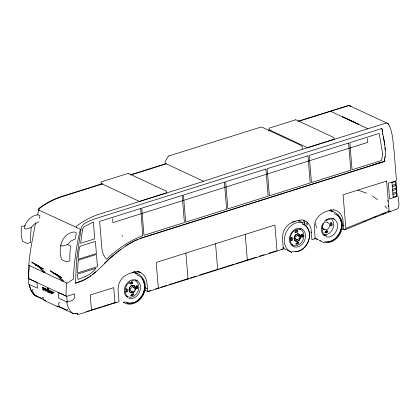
<?xml version="1.0" encoding="UTF-8"?>
<svg xmlns="http://www.w3.org/2000/svg" width="420" height="420" viewBox="0 0 420 420"><rect width="100%" height="100%" fill="white"/><g stroke="black" fill="none" stroke-linecap="round" stroke-linejoin="round"><path stroke-width="0.63" d="M43.187 269.136L43.134 268.642M61.661 277.772L61.609 277.279M131.633 291.848L130.924 291.065L131.135 291.223M295.381 238.413C294.851 236.801 296.678 239.305 295.045 239.211M296.693 240.377L295.979 239.594L296.289 240.025M306.07 225.267L306.149 223.015M309.325 237.421C310.149 232.066 307.928 225.729 302.437 223.86C306.7 225.278 309.246 229.504 309.608 233.835C310.438 243.033 302.148 253.958 292.252 251.317M75.5 283.322L76.535 259.539L81.133 228.512C82.64 222.29 90.19 220.941 95.256 218.71L381.234 128.693L381.838 128.672L382.231 129.155L382.536 132.862L384.394 141.593L385.266 148.843L385.555 154.76L384.673 158.812L384.883 161.406L143.687 237.332C130.631 241.474 119.553 249.931 109.436 258.914C99.298 268.532 89.607 280.046 75.264 283.211M45.869 289.191L45.402 289.369L45.339 290.225L45.748 290.677L46.221 290.498M45.748 290.677L45.848 289.58L46.321 289.401M51.723 291.931L51.256 292.11L51.193 292.961L51.602 293.412L52.075 293.233M51.602 293.412L51.702 292.315L51.256 292.11M47.88 288.068L47.407 288.246C46.484 289.096 46.898 293.192 48.641 291.968L49.109 291.79M48.641 291.968L47.822 291.585L48.101 288.572L48.573 288.393M48.347 290.803L48.515 288.997M28.334 278.502L36.96 282.408L37.432 288.173L28.812 284.272C26.98 263.576 31.852 242.902 35.653 222.679M29.447 265.577L28.78 272.837L28.812 278.728L66.113 296.163L66.076 290.278L66.749 283.012M60.559 245.275L62.47 246.167L67.546 244.571L71.09 240.938L75.338 238.948L76.283 232.827L74.371 231.934C61.336 233.221 57.677 249.113 61.74 259.665L66.586 261.928L69.867 260.894L69.877 253.911L70.481 245.941L67.252 244.429M39.454 218.374L39.947 215.749L38.036 214.856C30.996 215.287 25.631 221.618 24.224 228.197L26.135 229.089L31.211 227.493L34.755 223.86L39.002 221.87M314.717 223.787L314.286 227.11L315.184 239.022M385.114 156.508L384.941 157.248M45.948 288.745L45.192 289.249L44.237 288.829L43.633 290.11L42.856 289.742L42.478 287.527L42.95 287.343M51.608 291.412L51.046 291.989L50.09 291.564L49.487 292.845L48.71 292.483L48.332 290.262L49.513 290.414L48.332 290.262M125.144 289.228L126.735 284.949L129.838 281.788M295.911 236.339L295.864 235.746M308.537 240.482L309.167 238.035M37.559 214.636L38.74 210.047L38.619 208.567C45.617 203.285 53.445 199.048 61.819 196.408L101.813 183.818M384.578 158.345L384.709 157.983M315.194 222.143C317.368 214.867 324.733 211.06 331.8 209.974M43.733 288.204L43.88 289.259L43.412 289.438L43.932 288.204L44.399 288.026L45.434 288.508M49.733 291.994L49.266 292.178L49.786 290.939L50.258 290.761L51.287 291.244M322.98 223.356C320.691 227.273 320.549 233.158 324.534 236.045M142.212 295.045C144.396 291.092 145.21 286.272 143.792 281.92M50.159 292.241L50.563 291.385L50.09 291.564M134.143 290.336L134.4 289.821M298.788 238.675L299.045 238.156M299.197 238.865L299.507 236.733L298.142 235.562L298.552 235.751M308.38 241.096C306.264 246.577 301.403 251.449 295.281 251.759M323.768 223.419C321.899 226.475 321.379 230.606 323.421 233.709M43.145 297.176L43.097 298.384L44.063 300.347L58.28 306.994L59.236 306.233M141.939 295.627L139.655 298.673L137.324 300.662M135.534 273.01L136.4 272.165M44.237 272.806L38.094 266.044L35.422 264.841L38.519 265.76L41.701 269.393L45.444 272.26M62.711 281.442L56.563 274.68L53.897 273.478L56.994 274.397L60.176 278.03L63.919 280.896M104.228 263.419L109.2 258.799M109.62 258.431L114.739 254.063M324.471 221.319C326.865 218.631 331.076 217.124 334.331 219.188M95.839 271.724L92.5 274.496M136.789 274.139L137.771 273.31M132.395 286.703C131.145 287.185 133.497 287.238 132.993 286.146M299.297 235.499L298.772 235.662L299.707 235.688M33.075 289.417L32.12 290.183L34.492 294.971L41.759 298.368L42.714 297.607M115.6 253.355L116.907 252.31M59.666 302.237L58.443 303.524L59.414 306.621L66.68 310.018L67.636 309.256M117.779 251.617L119.096 250.603M119.973 249.926L120.86 249.265M89.891 276.35L90.773 275.762M125.585 245.921L130.373 243.007M87.218 278.04L89.008 276.943M86.761 278.292L84.021 279.741M130.814 242.755L132.584 241.804M133.03 241.579L134.369 240.907M136.862 301.061C134.389 304.553 120.419 302.169 130.709 303.334C135.539 302.946 139.603 299.707 142.102 295.701C146.927 289.086 144.659 276.953 137.235 275.131M134.82 240.697L136.169 240.061M130.258 290.677L130.741 289.921L130.022 289.296M133.366 291.128L132.421 291.422L131.555 291.165L132.011 291.233M326.87 220.264L328.744 219.387L330.661 219.072M298.421 239.657L297.476 239.951L296.609 239.694L297.544 239.684M82.163 280.592L83.559 279.972M136.621 239.862L137.975 239.269M363.29 221.802L365.101 221.046M345.76 228.433L389.078 210.998L386.62 181.072M81.701 280.802L76.435 282.655M373.522 217.539L376.478 216.416M382.394 214.168L385.35 213.045M388.899 211.696L390.689 211.019M42.478 287.527L43.659 287.679M44.237 288.829L44.709 288.65M42.856 289.742L43.323 289.564M43.633 290.11L44.105 289.931M45.486 288.929C44.226 288.425 44.578 290.498 45.302 290.871C46.919 292.273 46.032 289.354 46.825 289.732M45.37 290.356L46.016 290.388M46.284 289.784L47.675 290.404A0.683 0.326 69.2 0 0 47.906 290.062L48.379 289.884A0.683 0.326 69.2 0 1 48.274 290.194M47.822 291.585L48.29 291.406M49.487 292.845L49.959 292.667M51.34 291.664C50.085 291.16 50.432 293.233 51.161 293.606C52.689 294.877 51.97 292.488 52.61 292.341M51.23 293.092L51.697 292.913M52.138 292.519L53.529 293.144A0.683 0.326 69.2 0 0 53.76 292.798L54.233 292.619M139.792 238.529L384.022 161.49M268.606 130.468L269.824 130.085M297.869 121.259L348.831 105.42L388.091 123.59C392.858 131.177 392.837 141.461 393.997 150.26L396.496 180.647M268.501 130.84L270.989 130.058M299.003 121.238L348.18 105.756L350.264 105.908M130.273 174.857L165.884 163.648M102.753 183.855L62.249 196.607C53.876 199.253 46.048 203.49 39.05 208.766L39.17 210.252M131.418 174.835L166.315 163.847M25.242 225.582L21.289 226.826L21.236 235.468L22.475 241.216L27.316 243.479L30.602 242.445L30.607 235.463L31.211 227.493M302.736 149.278L385.523 123.218L386.962 123.133L388.369 124.016M203.663 181.309L99.598 214.064C91.224 216.709 83.396 220.946 76.398 226.228L76.519 227.708M370.986 165.491L374.094 164.514M375.338 164.12L382.174 161.968M386.72 181.031L343.098 194.765L345.865 228.391M395.551 180.941L388.332 183.215L389.624 198.87L396.837 196.602L395.551 180.941A4.153 3.276 -64.9 0 1 395.871 184.858A4.153 3.276 -64.9 0 1 396.191 188.774A4.153 3.276 -64.9 0 1 396.517 192.685A4.153 3.276 -64.9 0 1 396.837 196.602M391.997 182.732L395.603 181.597M392.212 185.341L395.819 184.202M392.317 186.648L395.923 185.514M392.532 189.252L396.139 188.118M132.022 272.486L135.098 271.519M292.142 222.085L295.218 221.114M329.474 210.331L331.322 209.748M392.637 190.565L396.244 189.425M135.576 271.74C129.785 273.074 123.344 275.111 120.404 280.775C116.608 286.802 118.54 294.21 118.96 300.788L118.976 301.691L78.031 314.58L77.553 314.354L77.495 313.651L74.897 313.572M300.006 219.98C294.215 221.314 287.774 223.351 284.834 229.021C281.032 235.042 282.965 242.45 283.385 249.029L147.987 291.648L144.548 290.042M297.911 221.104L301.954 219.833M333.491 209.906L329.889 210.929M392.852 193.168L396.459 192.029M66.754 296.336L67.232 302.101L58.679 298.179L58.202 292.409L66.754 296.336L74.508 293.895L74.823 297.696L72.707 300.263L67.221 301.991M392.963 194.476L396.569 193.342M393.173 197.08L396.784 195.946M150.628 290.446L147.509 291.428C147.331 284.891 147.42 275.719 140.322 272.465M155.621 288.876L158.739 287.889M160.965 287.191L166.85 285.338M168.998 284.66L173.486 283.248M174.337 282.98L188.066 278.659M190.355 277.94L196.198 276.103M199.721 274.99L218.642 269.036M219.686 268.706L226.753 266.485M227.719 266.175L233.615 264.322M235.757 263.65L241.573 261.817M242.351 261.571L256.153 257.229M259.686 256.116L264.191 254.698M269.057 253.166L276.045 250.966M281.038 249.396L282.907 248.803M314.706 238.796L311.934 239.668L311.089 229.383A16.317 12.878 -64.9 0 0 302.232 219.907M345.382 229.142L343.728 229.661L342.883 219.377A16.317 12.878 -64.9 0 0 335.312 210.215M86.483 311.546L89.56 310.574M91.628 309.923L101.519 306.81M102.49 306.506L109.552 304.285M110.492 303.986L116.036 302.243M295.066 232.171L296.615 231.683A0.84 0.704 87 0 0 296.924 230.444M295.764 243.899L297.329 243.406A0.84 0.53 -49.2 0 0 297.922 242.776A0.84 0.53 -49.2 0 0 297.869 242.125M130.709 295.37L132.274 294.877A0.84 0.53 -49.2 0 0 132.935 293.827M327.558 241.815C339.612 240.828 346.657 222.821 336.824 214.888M297.192 235.394C296.662 235.772 298.541 235.578 298.053 234.675M131.707 280.912L133.623 280.597M134.395 287.322L133.849 287.154M130.421 288.251C129.895 288.635 131.77 288.44 131.281 287.537M136.469 271.509L138.663 271.877M136.946 271.735L139.571 272.207M300.904 228.496C291.175 225.992 284.498 242.75 294.1 246.834M320.922 240.503L319.284 240.266C327.448 246.414 338.415 240.061 341.187 231.304C345.025 222.164 339.749 212.751 330.215 210.646L332.53 211.827M124.341 302.306L123.249 302.148C131.271 307.676 141.529 301.014 144.212 292.761C147.861 284.424 143.241 274.465 134.206 272.538L137.109 274.019M325.012 229.751C328.87 230.753 331.522 224.107 327.705 222.495M300.51 229.388C292.441 227.446 286.445 239.82 292.745 245.096M326.004 236.791C335.774 239.327 342.494 222.506 332.834 218.416M295.617 236.975L296.32 236.534L296.063 235.783M294.026 246.845C303.796 249.38 310.511 232.559 300.851 228.47M128.971 298.316C138.737 300.851 145.457 284.03 135.797 279.941M36.75 296.026L35.086 295.691C31.836 292.845 30.046 288.661 29.453 284.44M35.422 264.841L38.304 266.06M53.897 273.478L56.779 274.696M73.211 313.315L72.387 313.131C69.137 310.28 67.347 306.096 66.754 301.88M381.738 128.651L381.491 128.504M357.803 190.145L366.776 193.221M139.094 271.987L140.8 272.685L138.049 271.399M137.34 280.644C128.089 275.735 119.438 291.559 127.517 297.486M334.226 213.675C349.188 218.988 339.087 245.18 324.639 241.553M298.31 220.694L302.836 222.789C287.128 218.747 276.355 245.795 291.853 252.394L284.435 248.813L282.886 247.222M314.701 238.156L318.098 239.731L315.205 238.245M124.861 301.712L127.622 302.998M330.666 111.305L367.967 128.746M388.6 210.772L389.078 210.998M342.274 224.973L344.054 225.803M341.954 228.832L344.206 229.882L347.508 228.842L373.406 217.991L397.735 208.745L398.643 206.692L399 204.524L398.118 196.313M323.788 234.675L326.345 235.872L324.723 235.042M299.954 238.665L299.544 238.471L299.754 238.628M246.881 260.148L247.359 260.368L245.228 234.397M217.214 269.488L217.691 269.708L215.554 243.737M187.541 278.822L188.018 279.048L185.887 253.076M38.74 210.047L80.377 229.241A223.535 176.474 -64.9 0 0 73.353 279.069L67.226 283.238L28.97 265.351M145.005 287.606L147.284 288.666M114.497 302.726L114.975 302.951L113.715 287.611L90.232 295.003L91.492 310.343L91.014 310.118M47.407 288.246L48.101 288.572M46.925 289.202L47.891 289.658M52.295 291.711L53.744 292.394M43.932 288.204L47.906 290.062M49.786 290.939L53.76 292.798M45.402 289.369L45.848 289.58M77.495 313.651L77.973 313.877L72.865 313.352L56.994 305.933M45.743 300.673L34.608 295.47L31.196 291.155L29.227 285.611M57.104 274.743L61.409 277.211L61.435 277.625L56.789 275.315L50.211 271.042M50.274 270.58L56.59 274.428M31.805 261.944L42.934 268.574L42.961 268.989L38.315 266.679L31.736 262.406M350.312 105.929L351.115 106.601M372.393 196.103L377.669 199.621M298.552 235.767L299.098 236.539M127.691 296.567L126.389 295.234L125.491 293.48L125.071 291.433M384.846 206.026L387.019 208.446M142.086 278.492L143.661 281.358M134.043 288.01L133.088 287.033L134.227 287.768L134.558 288.713M388.747 124.64L388.889 124.997M382.447 133.319L382.741 134.463M383.271 136.778L383.518 137.944M383.628 138.527L384.337 142.679M49.04 290.593L49.266 292.178M43.187 287.858L43.412 289.438M384.505 143.876L384.662 145.078M122.062 235.111L122.215 236.402M367.227 138.506L367.647 142.417L112.948 222.59L112.529 218.684M301.859 234.239L302.006 235.993A0.84 0.504 -74.9 0 1 301.381 236.985M384.914 147.509L385.114 149.956M391.944 182.081L393.23 197.736M381.995 129.045L382.2 131.513M384.484 159.348L384.647 161.296M387.844 200.324L387.954 201.626M388.274 205.527L388.379 206.829M304.432 220.962L304.7 224.207M303.786 220.474L304.028 223.451M277.032 251.029L274.895 225.057L156.214 262.416L158.351 288.388M299.628 228.979A8.836 6.977 -64.9 0 1 302.773 240.424A8.836 6.977 -64.9 0 1 291.863 244.687M303.082 235.1A8.836 6.977 -64.9 0 1 302.983 236.765M299.854 239.463A3.88 3.061 -64.9 0 1 294.462 239.809A3.88 3.061 -64.9 0 1 297.36 233.945A3.88 3.061 -64.9 0 1 300.305 238.555M299.885 239.489A3.927 3.103 -64.9 0 1 294.425 239.841A3.927 3.103 -64.9 0 1 297.36 233.903A3.927 3.103 -64.9 0 1 300.342 238.571M290.95 240.261A0.84 0.745 -39.7 0 0 291.711 239.248L291.596 237.883A0.84 0.766 -45.3 0 0 291.517 237.515M331.517 219.125A8.836 6.977 -64.9 0 1 332.567 229.346A8.836 6.977 -64.9 0 1 323.873 234.591M324.172 229.152A3.88 3.061 -64.9 0 1 323.369 229.031M324.98 229.577A3.927 3.103 -64.9 0 1 322.282 226.81M323.647 223.136A3.927 3.103 -64.9 0 1 327.616 222.479M324.167 229.199A3.927 3.103 -64.9 0 1 323.348 229.078M330.356 225.524A0.84 0.766 -45.3 0 0 331.286 224.679L331.139 222.92A0.84 0.745 -39.7 0 0 330.755 222.442M324.844 232.58A0.84 0.704 87 0 0 325.043 232.58L326.608 232.087A0.84 0.735 89 0 0 326.86 230.738M326.839 219.817A0.84 0.562 -44.8 0 1 326.177 220.5M326.644 230.932A8.836 6.977 -64.9 0 1 325.348 231.924M134.799 290.934A3.88 3.061 -64.9 0 1 129.407 291.286A3.88 3.061 -64.9 0 1 132.305 285.421A3.927 3.103 -64.9 0 1 135.287 290.042M135.251 290.026A3.88 3.061 -64.9 0 0 132.305 285.421A3.927 3.103 -64.9 0 0 129.37 291.312A3.927 3.103 -64.9 0 0 134.831 290.96M134.573 280.45A8.836 6.977 -64.9 0 1 137.718 291.895A8.836 6.977 -64.9 0 1 126.808 296.158M136.322 288.456A0.84 0.504 -74.9 0 0 136.952 287.464L136.804 285.71A0.84 0.525 -79.7 0 0 136.742 285.516M131.565 281.61A0.84 0.704 87 0 1 131.56 283.154L130.006 283.642A0.84 0.735 89 0 1 129.496 283.516M125.895 291.732A0.84 0.745 -39.7 0 0 126.651 290.719L126.541 289.354A0.84 0.766 -45.3 0 0 126.221 288.713M333.139 209.774A16.317 12.878 -64.9 0 1 334.892 210.095M311.619 232.696A8.106 4.116 72.1 0 1 310.816 232.019M307.351 224.947A8.106 4.116 72.1 0 1 307.146 221.713M314.843 222.269A8.106 4.116 72.1 0 1 316.386 228.244M78.199 260.185L77.522 272.942L97.477 266.663L96.469 254.431L78.199 260.185M78.13 256.767L78.172 259.266L96.395 253.533L95.398 241.395L80.85 245.973A1.759 1.386 -64.9 0 0 79.459 247.595L78.13 256.767M82.478 230.003L80.63 243.275L94.731 238.838L93.35 221.965L84.877 226.364A4.147 3.271 -64.9 0 0 82.478 230.003M382.751 154.203L381.428 160.54L352.06 169.785L349.829 142.663L379.197 133.418L382.751 154.203M168.378 156.083L165.102 161.768L165.233 163.343L203.49 181.225L302.558 149.195L302.117 146.701L300.935 145.367L262.29 127.286L260.993 127.055L168.378 156.083M85.418 276.428L77.994 279.457L77.553 274.082L95.944 268.296A25.006 19.74 -64.9 0 1 85.418 276.428M132.374 283.537L130.825 284.025A0.84 0.735 89 0 1 130.431 282.419L131.99 281.925A0.84 0.704 87 0 1 132.374 283.537M297.428 232.066L295.88 232.554A0.84 0.735 89 0 1 295.486 230.942L297.045 230.454A0.84 0.704 87 0 1 297.428 232.066M133.224 293.9L131.675 294.389A0.84 0.562 -44.8 0 0 130.977 295.244A0.84 0.562 -44.8 0 0 131.523 295.748L133.088 295.26A0.84 0.53 -49.2 0 0 133.754 294.373A0.84 0.53 -49.2 0 0 133.224 293.9M326.23 231.1L325.479 231.352A0.84 0.704 87 0 0 325.862 232.964L327.421 232.47A0.84 0.735 89 0 0 327.028 230.864L326.23 231.1M298.284 242.429L296.73 242.918A0.84 0.562 -44.8 0 0 296.032 243.773A0.84 0.562 -44.8 0 0 296.583 244.277L298.142 243.789A0.84 0.53 -49.2 0 0 298.809 242.897A0.84 0.53 -49.2 0 0 298.284 242.429M295.838 119.768L269.042 128.205L269.168 129.78L307.424 147.667L334.226 139.23L334.094 137.655L295.838 119.768M128.242 173.371L101.031 181.934L101.162 183.509L139.419 201.395L166.63 192.827L166.499 191.252L128.242 173.371M342.731 116.797L342.421 116.897L358.916 124.367L342.731 116.797M140.742 208.478L99.656 221.414L101.85 248.094A21.609 17.057 -64.9 0 0 106.586 259.198A110.36 87.124 -64.9 0 1 142.737 235.678L140.742 208.478M182.175 195.436L141.745 208.168L143.976 235.289L184.406 222.558L182.175 195.436M224.411 182.144L183.414 195.048L185.645 222.169L226.643 209.265L224.411 182.144M265.918 169.076L225.65 181.755L227.882 208.877L268.149 196.198L265.918 169.076M307.976 155.836L267.157 168.688L269.388 195.809L310.207 182.957L307.976 155.836M348.595 143.052L309.215 155.447L311.446 182.569L350.826 170.173L348.595 143.052M332.099 225.057L331.957 223.303A0.84 0.745 -39.7 0 0 331.012 222.799A0.84 0.745 -39.7 0 0 330.382 223.787L330.493 225.152A0.84 0.766 -45.3 0 0 331.27 225.908A0.84 0.766 -45.3 0 0 332.099 225.057M302.768 235.51L302.678 234.623A0.84 0.525 -79.7 0 0 302.069 234.203A0.84 0.525 -79.7 0 0 301.623 235.168L301.765 236.906A0.84 0.504 -74.9 0 0 302.327 237.326A0.84 0.504 -74.9 0 0 302.82 236.376L302.768 235.51M292.483 238.954L292.415 238.261A0.84 0.766 -45.3 0 0 291.637 237.505A0.84 0.766 -45.3 0 0 290.808 238.355L290.95 240.114A0.84 0.745 -39.7 0 0 291.895 240.618A0.84 0.745 -39.7 0 0 292.525 239.626L292.483 238.954M137.713 286.981L137.624 286.094A0.84 0.525 -79.7 0 0 137.015 285.673A0.84 0.525 -79.7 0 0 136.568 286.639L136.71 288.382A0.84 0.504 -74.9 0 0 137.272 288.797A0.84 0.504 -74.9 0 0 137.765 287.847L137.713 286.981M127.428 290.425L127.36 289.732A0.84 0.766 -45.3 0 0 126.583 288.976A0.84 0.766 -45.3 0 0 125.753 289.826L125.895 291.585A0.84 0.745 -39.7 0 0 126.835 292.089A0.84 0.745 -39.7 0 0 127.47 291.102L127.428 290.425"/></g></svg>
